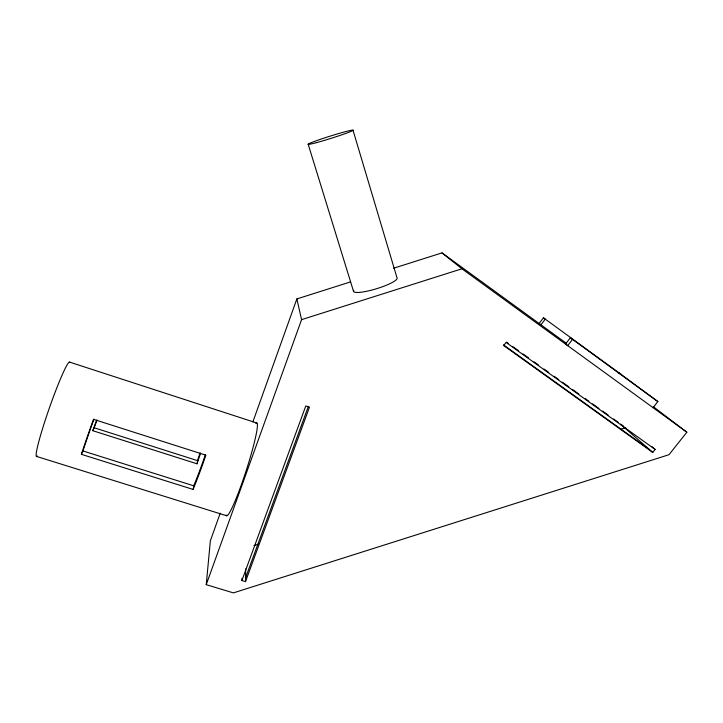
<?xml version="1.0" encoding="UTF-8"?>
<svg xmlns="http://www.w3.org/2000/svg" width="723" height="723" viewBox="0 0 723 723"><rect width="100%" height="100%" fill="white"/><g stroke="black" fill="none" stroke-linecap="round" stroke-linejoin="round"><path stroke-width="1.08" d="M241.952 578.283L241.907 580.515L245.522 581.608L245.684 568.947M653.619 406.922L686.85 432.218L668.983 454.713L233.393 592.887L206.236 584.672L210.366 540.75L220.226 513.176M81.961 452.571L81.392 454.333L193.113 489.435L194.017 484.988A39.675 2.503 -70.9 0 0 205.368 454.704M96.548 420.37A40.235 1.428 -70.1 0 1 93.222 429.516L92.788 430.7L196.99 463.795L198.21 458.454A49.047 3.1 -70.9 0 1 200.135 452.869M81.392 454.333L83.272 450.131A40.235 1.428 -70.1 0 1 93.963 419.15M196.99 463.795L197.379 462.612A39.675 2.503 -70.9 0 1 200.488 453.529M252.851 421.961L296.855 298.933L350.61 281.88M206.236 584.672L301.572 319.647L296.855 298.933M92.788 430.7L94.993 425.594A49.742 1.762 -70.1 0 0 97.027 419.973M241.907 580.515L305.793 405.937L309.489 407.157L245.522 581.608M245.567 577.813L308.242 406.769M193.113 489.435L193.818 487.736A49.047 3.1 -70.9 0 0 205.151 457.307L205.883 455.183L93.502 419.331L92.734 421.473A49.742 1.762 -70.1 0 0 81.961 452.58M543.443 317.786L539.114 323.497L540.912 324.88L545.269 319.141L543.443 317.786L621.635 374.776M570.339 337.777L565.594 343.985L567.727 345.639L572.517 339.394L570.339 337.777L657.849 401.563L653.068 407.645M655.128 449.435L506.073 342.404L503.696 345.549L652.752 452.426L655.128 449.435L651.721 446.498M393.619 268.233L441.997 252.887L566.389 343.326M301.572 319.647L461.925 268.784L686.85 432.218M253.963 545.585L258.256 544.22M620.316 429.372L625.684 427.673M36.484 456.403L226.76 515.797M83.009 450.971L193.665 485.793M94.198 427.781L197.469 460.623M69.48 362.069L256.846 423.018M503.461 344.862L649.579 449.652M506.597 342.142L508.423 343.452M512.996 346.742L518.481 350.682M523.054 353.963L528.54 357.903M534.026 361.843L538.599 365.124M544.085 369.064L548.658 372.345M554.143 376.285L558.716 379.566M562.367 382.196L568.775 386.796M572.426 389.417L578.825 394.017M585.232 398.617L588.884 401.238M592.544 403.868L598.942 408.459M602.602 411.089L608.088 415.029M613.574 418.969L618.147 422.25M620.714 424.103L623.199 425.883M618.554 372.544L657.849 401.563M441.997 252.887L461.925 268.784M620.759 424.392L652.752 452.426M308.197 144.311L353.574 291.496M352.978 130.113L396.981 277.722A22.811 4.221 -17 0 1 374.948 289.2A22.811 4.221 -17 0 1 353.791 290.284M255.815 423.416A48.775 4.627 -72 0 1 246.145 470.709A48.775 4.627 -72 0 1 226.136 514.903M37.415 455.978A49.977 3.904 -70.7 0 1 48.857 409.471A49.977 3.904 -70.7 0 1 69.851 362.494M316.276 142.684A23.534 1.193 -17.4 0 0 352.752 130.511A23.534 1.193 -17.4 0 0 322.838 138.491A23.534 1.193 -17.4 0 0 316.276 142.684"/></g></svg>
